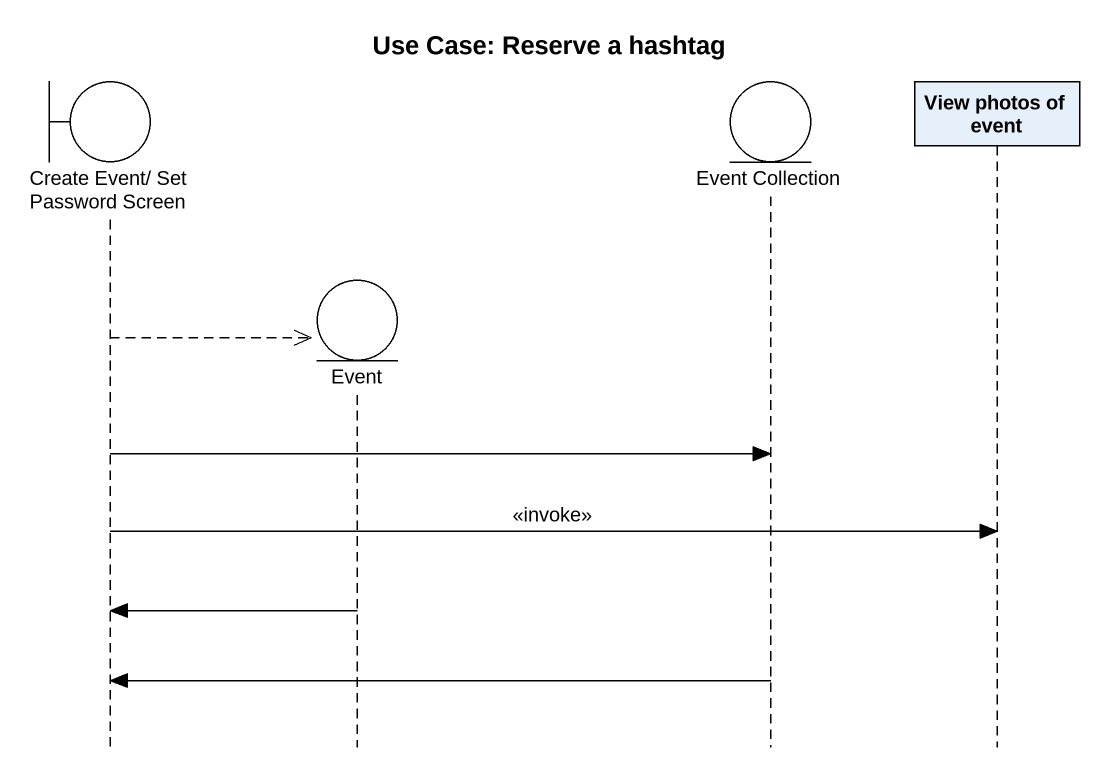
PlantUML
@startuml
title Use Case: Reserve a hashtag
hide footbox
boundary "Create Event/ Set Password Screen" as Create_Event_Set_Password
entity Event
entity "Event Collection" as Event_Collection
participant "View photos of event" as View_photos_of_event

Create_Event_Set_Password -->> Event **
Create_Event_Set_Password -> Event_Collection
Create_Event_Set_Password -> View_photos_of_event : <<invoke>>
Event -> Create_Event_Set_Password
Event_Collection -> Create_Event_Set_Password
@enduml
